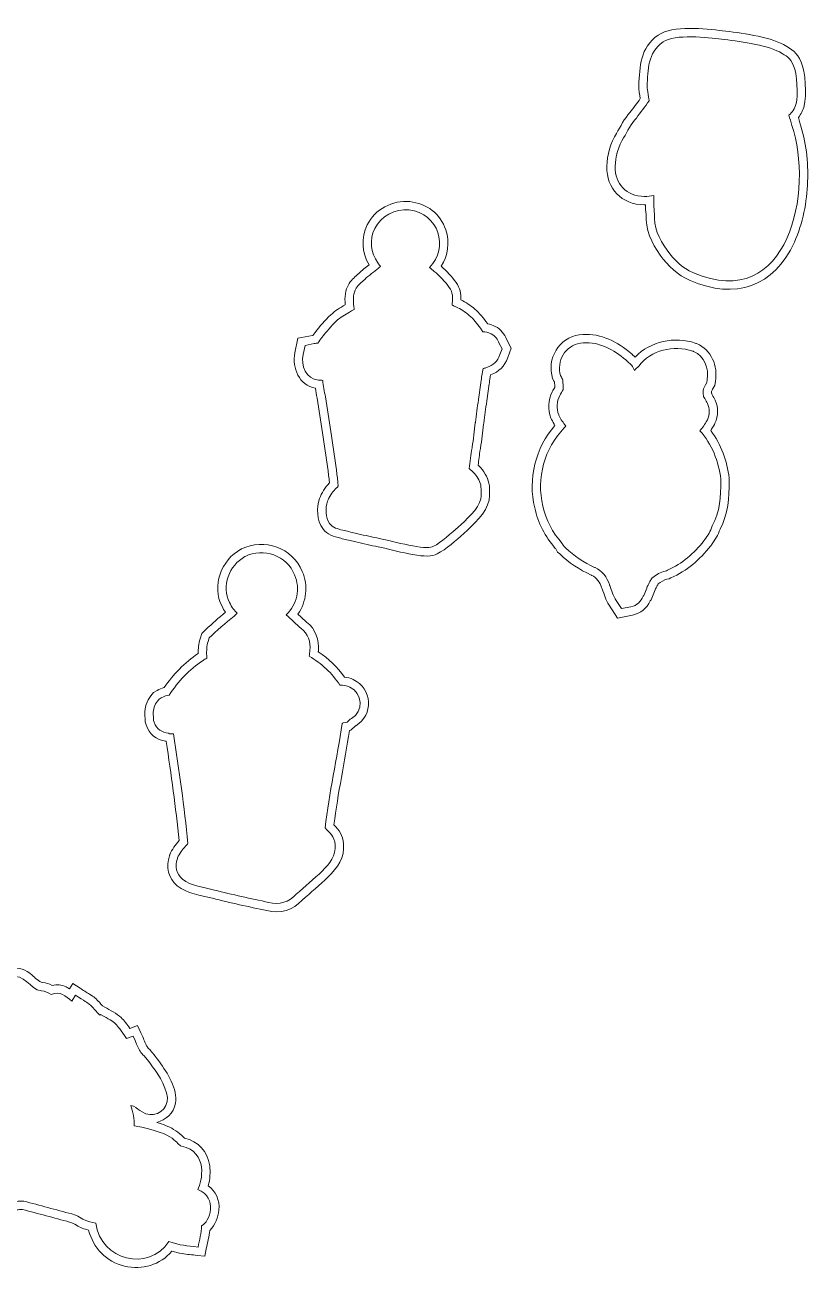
# Model space of a CAD drawing. Header units: millimetres. Extents: x -1956 to 3160, y -604 to 586.
# Drawn here: x 40.7 to 322.3, y -369.2 to 75.4 of the extents above; entities that cross this region are included whole.
import ezdxf

# ---------------------------------------------------------------- set-up
doc = ezdxf.new("R2010")
doc.units = ezdxf.units.MM
doc.header["$MEASUREMENT"] = 0
doc.layers.add('Katman 1', color=7, linetype='Continuous')

msp = doc.modelspace()

# ---------------------------------------------------------------- linework, layer by layer
at = {"layer": 'Katman 1', "color": 22, "lineweight": 20}
for points, knots in [([(262.3736, 7.9175), (262.2242, 9.0252), (262.1411, 10.1411), (262.1104, 11.2589), (261.9636, 11.2576), (261.8167, 11.2582), (261.6696, 11.2609), (253.6004, 11.4063), (248.1783, 16.9653), (248.3226, 25.0449), (248.391, 28.8767), (249.7881, 33.4693), (251.773, 36.7436), (253.2677, 39.2092), (254.5991, 42.0258), (256.5721, 44.1532), (257.811, 45.8093), (259.0974, 47.439), (260.2951, 49.1267), (260.0422, 50.6091), (259.6448, 52.322), (259.7239, 53.6245), (260.1597, 60.7975), (260.1192, 67.1194), (266.6747, 71.7726), (271.7921, 75.4049), (283.5404, 74.0317), (289.6207, 73.3308), (295.7254, 72.627), (306.0735, 71.2749), (311.366, 68.3986), (314.7378, 66.566), (315.97, 65.7787), (317.7024, 62.1555), (319.1937, 59.0366), (319.6664, 49.952), (318.7707, 46.5892), (318.3439, 44.9865), (317.6708, 43.5787), (316.6757, 42.3633), (316.8492, 41.7414), (317.0165, 41.1176), (317.1926, 40.4961), (319.4599, 33.9399), (320.2389, 26.4748), (319.9908, 19.5692), (319.7291, 12.285), (318.2933, 4.6523), (315.2659, -1.9983), (307.9826, -17.9983), (294.2031, -22.6719), (278.0212, -15.6905), (273.4291, -13.7093), (270.3025, -10.6375), (267.3964, -6.6533), (264.2367, -2.3216), (262.1067, 2.4955), (262.3736, 7.9175)], [0, 0, 0, 0, 0.05263158, 0.05263158, 0.05263158, 0.10526316, 0.10526316, 0.10526316, 0.15789474, 0.15789474, 0.15789474, 0.21052632, 0.21052632, 0.21052632, 0.26315789, 0.26315789, 0.26315789, 0.31578947, 0.31578947, 0.31578947, 0.36842105, 0.36842105, 0.36842105, 0.42105263, 0.42105263, 0.42105263, 0.47368421, 0.47368421, 0.47368421, 0.52631579, 0.52631579, 0.52631579, 0.57894737, 0.57894737, 0.57894737, 0.63157895, 0.63157895, 0.63157895, 0.68421053, 0.68421053, 0.68421053, 0.73684211, 0.73684211, 0.73684211, 0.78947368, 0.78947368, 0.78947368, 0.84210526, 0.84210526, 0.84210526, 0.89473684, 0.89473684, 0.89473684, 0.94736842, 0.94736842, 0.94736842, 1, 1, 1, 1]), ([(279.2096, -12.9359), (275.116, -11.1699), (272.3973, -8.4186), (269.8201, -4.8854), (266.7939, -0.7366), (265.0812, 3.4661), (265.3857, 8.0412), (265.0674, 10.2157), (265.0399, 12.4507), (265.1689, 14.6511), (264.0729, 14.3788), (262.9293, 14.2387), (261.7237, 14.2604), (255.251, 14.3771), (251.2084, 18.6254), (251.3221, 24.9913), (251.3808, 28.2801), (252.6248, 32.3898), (254.3384, 35.1884), (255.6355, 37.3562), (257.17, 40.4375), (258.8741, 42.222), (260.3775, 44.238), (262.02, 46.3027), (263.424, 48.3732), (263.4807, 48.4568), (262.67, 52.6466), (262.7184, 53.4426), (263.0867, 59.5058), (262.8263, 65.3619), (268.4112, 69.3262), (272.5938, 72.295), (284.3504, 70.9184), (289.2771, 70.3505), (294.7031, 69.7249), (305.2486, 68.3088), (309.9334, 65.7627), (312.6626, 64.2794), (313.5304, 63.9267), (314.9959, 60.8614), (316.1614, 58.4241), (316.576, 50.0047), (315.8718, 47.3613), (315.3676, 45.4675), (314.5066, 44.1984), (313.2951, 43.2137), (313.6739, 42.0392), (313.9908, 40.7865), (314.3301, 39.594), (322.2877, 16.7404), (313.2937, -27.6409), (279.2096, -12.9359)], [0, 0, 0, 0, 0.05882353, 0.05882353, 0.05882353, 0.11764706, 0.11764706, 0.11764706, 0.17647059, 0.17647059, 0.17647059, 0.23529412, 0.23529412, 0.23529412, 0.29411765, 0.29411765, 0.29411765, 0.35294118, 0.35294118, 0.35294118, 0.41176471, 0.41176471, 0.41176471, 0.47058824, 0.47058824, 0.47058824, 0.52941176, 0.52941176, 0.52941176, 0.58823529, 0.58823529, 0.58823529, 0.64705882, 0.64705882, 0.64705882, 0.70588235, 0.70588235, 0.70588235, 0.76470588, 0.76470588, 0.76470588, 0.82352941, 0.82352941, 0.82352941, 0.88235294, 0.88235294, 0.88235294, 0.94117647, 0.94117647, 0.94117647, 1, 1, 1, 1]), ([(205.7783, -31.1008), (206.7133, -31.2681), (207.5902, -31.5837), (208.5141, -32.068), (210.6911, -33.2093), (211.6826, -34.7224), (212.6718, -36.8532), (212.6718, -36.8532), (214.2265, -39.8735), (214.2265, -39.8735), (214.2265, -39.8735), (213.0092, -43.1745), (213.0092, -43.1745), (211.8208, -46.3972), (209.9561, -48.1693), (206.8809, -49.3833), (206.6907, -50.346), (206.5086, -51.3143), (206.4316, -52.273), (206.4316, -52.273), (206.4134, -52.4987), (206.4134, -52.4987), (206.4134, -52.4987), (205.5681, -58.6276), (205.5681, -58.6276), (205.5681, -58.6276), (205.5452, -58.7607), (205.5452, -58.7607), (205.102, -61.3334), (204.6794, -63.9344), (204.439, -66.5345), (204.439, -66.5345), (204.4202, -66.7367), (204.4202, -66.7367), (204.4202, -66.7367), (204.3913, -66.9377), (204.3913, -66.9377), (203.9832, -69.7743), (203.6708, -72.6237), (203.3023, -75.4655), (203.3023, -75.4655), (203.2661, -75.7442), (203.2661, -75.7442), (203.2661, -75.7442), (203.2104, -76.0196), (203.2104, -76.0196), (202.8392, -77.8544), (202.6431, -79.7297), (202.4324, -81.5952), (202.746, -81.9022), (203.0528, -82.2164), (203.3509, -82.5435), (204.9626, -84.3126), (206.156, -86.507), (206.4219, -88.9108), (206.5863, -90.3966), (206.5771, -92.6193), (206.31, -94.0815), (205.4956, -98.5389), (200.5589, -102.9565), (197.2838, -105.8901), (194.6749, -108.2268), (190.951, -111.6355), (187.8641, -113.1608), (187.8641, -113.1608), (187.0905, -113.5431), (187.0905, -113.5431), (187.0905, -113.5431), (186.2531, -113.7516), (186.2531, -113.7516), (181.8859, -114.8395), (170.688, -111.3628), (165.7902, -110.4557), (163.1222, -109.9616), (160.4873, -109.3066), (157.8458, -108.6906), (156.3593, -108.344), (154.8738, -107.9936), (153.393, -107.6233), (150.7787, -106.9695), (148.7137, -106.4277), (146.9775, -104.1335), (144.8616, -101.3376), (144.6951, -96.6554), (145.8478, -93.4309), (146.5147, -91.565), (147.8825, -89.4007), (149.2832, -87.9992), (149.3123, -87.9702), (149.3415, -87.9415), (149.3709, -87.913), (149.3602, -87.8077), (149.3497, -87.7025), (149.3397, -87.5974), (149.189, -86.0124), (148.992, -84.432), (148.7862, -82.8534), (148.2251, -78.5508), (147.5777, -74.26), (146.9144, -69.9722), (146.2779, -65.8582), (145.6179, -61.7479), (144.9509, -57.6388), (144.758, -56.4509), (144.5379, -55.2679), (144.3398, -54.0813), (138.5916, -53.1509), (135.9507, -46.8962), (137.0606, -41.5114), (137.0606, -41.5114), (138.1316, -36.3148), (138.1316, -36.3148), (138.1316, -36.3148), (143.3356, -35.2799), (143.3356, -35.2799), (143.3965, -35.2678), (143.4575, -35.256), (143.5185, -35.2446), (143.7623, -34.9085), (144.0088, -34.5744), (144.2621, -34.2451), (145.9667, -32.0288), (147.801, -29.9018), (149.8288, -27.9739), (151.3934, -26.4865), (153.1281, -25.431), (155.0002, -24.3934), (154.7931, -21.6208), (154.8623, -19.2897), (156.4059, -16.8179), (157.4275, -15.1821), (158.5503, -14.4434), (159.8639, -13.1735), (160.9986, -12.0765), (162.2556, -11.1095), (163.5092, -10.1443), (160.9259, -5.7599), (160.5722, -0.5718), (162.8294, 4.1068), (165.5036, 9.6496), (171.9674, 13.0456), (178.0441, 12.4111), (184.0299, 11.786), (188.9717, 8.0935), (190.8709, 2.3293), (192.3245, -2.0826), (191.6736, -6.8206), (189.2417, -10.6366), (191.1797, -12.2336), (193.1897, -14.4951), (194.5725, -16.4187), (195.9905, -18.3912), (196.3826, -20.4173), (196.2955, -22.6457), (198.0875, -23.5203), (199.7469, -24.5515), (201.2574, -25.8791), (202.9677, -27.3822), (204.4079, -29.1448), (205.7114, -31.0047), (205.7338, -31.0367), (205.7561, -31.0687), (205.7783, -31.1008)], [0, 0, 0, 0, 0.01851852, 0.01851852, 0.01851852, 0.03703704, 0.03703704, 0.03703704, 0.05555556, 0.05555556, 0.05555556, 0.07407407, 0.07407407, 0.07407407, 0.09259259, 0.09259259, 0.09259259, 0.11111111, 0.11111111, 0.11111111, 0.12962963, 0.12962963, 0.12962963, 0.14814815, 0.14814815, 0.14814815, 0.16666667, 0.16666667, 0.16666667, 0.18518519, 0.18518519, 0.18518519, 0.2037037, 0.2037037, 0.2037037, 0.22222222, 0.22222222, 0.22222222, 0.24074074, 0.24074074, 0.24074074, 0.25925926, 0.25925926, 0.25925926, 0.27777778, 0.27777778, 0.27777778, 0.2962963, 0.2962963, 0.2962963, 0.31481481, 0.31481481, 0.31481481, 0.33333333, 0.33333333, 0.33333333, 0.35185185, 0.35185185, 0.35185185, 0.37037037, 0.37037037, 0.37037037, 0.38888889, 0.38888889, 0.38888889, 0.40740741, 0.40740741, 0.40740741, 0.42592593, 0.42592593, 0.42592593, 0.44444444, 0.44444444, 0.44444444, 0.46296296, 0.46296296, 0.46296296, 0.48148148, 0.48148148, 0.48148148, 0.5, 0.5, 0.5, 0.51851852, 0.51851852, 0.51851852, 0.53703704, 0.53703704, 0.53703704, 0.55555556, 0.55555556, 0.55555556, 0.57407407, 0.57407407, 0.57407407, 0.59259259, 0.59259259, 0.59259259, 0.61111111, 0.61111111, 0.61111111, 0.62962963, 0.62962963, 0.62962963, 0.64814815, 0.64814815, 0.64814815, 0.66666667, 0.66666667, 0.66666667, 0.68518519, 0.68518519, 0.68518519, 0.7037037, 0.7037037, 0.7037037, 0.72222222, 0.72222222, 0.72222222, 0.74074074, 0.74074074, 0.74074074, 0.75925926, 0.75925926, 0.75925926, 0.77777778, 0.77777778, 0.77777778, 0.7962963, 0.7962963, 0.7962963, 0.81481481, 0.81481481, 0.81481481, 0.83333333, 0.83333333, 0.83333333, 0.85185185, 0.85185185, 0.85185185, 0.87037037, 0.87037037, 0.87037037, 0.88888889, 0.88888889, 0.88888889, 0.90740741, 0.90740741, 0.90740741, 0.92592593, 0.92592593, 0.92592593, 0.94444444, 0.94444444, 0.94444444, 0.96296296, 0.96296296, 0.96296296, 0.98148148, 0.98148148, 0.98148148, 1, 1, 1, 1]), ([(145.2194, -38.0201), (145.6864, -37.3679), (146.151, -36.71), (146.6401, -36.0741), (148.2471, -33.9847), (149.9845, -31.9653), (151.8959, -30.1481), (153.2903, -28.8224), (154.8512, -27.9041), (156.5187, -26.9818), (156.8882, -26.7774), (157.6792, -26.3687), (158.2002, -26.0158), (158.1647, -25.4631), (158.0389, -24.7742), (158.0052, -24.3441), (157.8376, -22.2051), (157.7546, -20.3221), (158.9505, -18.407), (159.7615, -17.1084), (160.8823, -16.3617), (161.9491, -15.3303), (163.3687, -13.9579), (165.3709, -12.5298), (166.9347, -11.2759), (167.1549, -11.0992), (167.3945, -10.9107), (167.6463, -10.7134), (167.2617, -10.3008), (166.9111, -9.8708), (166.6057, -9.4253), (164.0709, -5.7275), (163.574, -1.254), (165.5314, 2.8032), (167.656, 7.2068), (172.9161, 9.9302), (177.7325, 9.4273), (188.5018, 8.3027), (191.9419, -4.056), (185.1087, -11.043), (185.6712, -11.5371), (186.217, -12.0127), (186.696, -12.4534), (188.5747, -13.8354), (190.8465, -16.3751), (192.1366, -18.1698), (193.4211, -19.9566), (193.4334, -21.8076), (193.1865, -23.8668), (193.1694, -24.0093), (193.1348, -24.2573), (193.1078, -24.5145), (193.5918, -24.7283), (194.1122, -24.9333), (194.4844, -25.1061), (196.2306, -25.9167), (197.8243, -26.8558), (199.277, -28.1325), (200.8044, -29.4749), (202.0908, -31.0657), (203.2547, -32.7265), (203.5196, -33.1044), (203.7901, -33.5307), (204.0646, -33.9556), (205.0071, -33.9571), (205.8898, -34.0796), (207.1212, -34.7251), (208.707, -35.5564), (209.2964, -36.6992), (209.9758, -38.1705), (209.9758, -38.1705), (210.9553, -40.0734), (210.9553, -40.0734), (210.9553, -40.0734), (210.1945, -42.1365), (210.1945, -42.1365), (209.2489, -44.701), (207.8926, -45.824), (205.43, -46.7256), (205.0964, -46.8477), (204.6784, -46.9703), (204.2631, -47.1013), (203.9842, -48.7244), (203.5733, -50.3995), (203.4412, -52.0327), (203.4412, -52.0327), (203.4299, -52.1733), (203.4299, -52.1733), (203.4299, -52.1733), (202.6031, -58.1679), (202.6031, -58.1679), (202.6031, -58.1679), (202.5887, -58.2515), (202.5887, -58.2515), (202.1428, -60.8342), (201.6922, -63.6554), (201.4517, -66.2582), (201.4517, -66.2582), (201.44, -66.3847), (201.44, -66.3847), (201.44, -66.3847), (201.4219, -66.5105), (201.4219, -66.5105), (201.0116, -69.3607), (200.6987, -72.2243), (200.3272, -75.0797), (200.3272, -75.0797), (200.3047, -75.2532), (200.3047, -75.2532), (200.3047, -75.2532), (200.27, -75.4247), (200.27, -75.4247), (199.7831, -77.8354), (199.5822, -80.3048), (199.2761, -82.746), (199.8989, -83.314), (200.5066, -83.876), (201.1332, -84.5639), (202.3108, -85.8564), (203.2453, -87.4797), (203.4401, -89.2406), (203.5629, -90.3511), (203.5559, -92.4635), (203.3588, -93.5423), (202.7179, -97.0504), (197.8763, -101.3319), (195.2822, -103.6554), (193.1333, -105.5802), (189.075, -109.2157), (186.5352, -110.4712), (186.5352, -110.4712), (186.0515, -110.7102), (186.0515, -110.7102), (186.0515, -110.7102), (185.528, -110.8406), (185.528, -110.8406), (182.233, -111.6614), (170.4084, -108.26), (166.3365, -107.5059), (163.7501, -107.0269), (161.0921, -106.3671), (158.527, -105.769), (157.0565, -105.4261), (155.5856, -105.0792), (154.1208, -104.7129), (152.3288, -104.2648), (150.6044, -103.9547), (149.3697, -102.3232), (147.9007, -100.382), (147.856, -96.7252), (148.6727, -94.4407), (149.1834, -93.0119), (150.3327, -91.193), (151.4051, -90.12), (151.6949, -89.8301), (152.0729, -89.5314), (152.4061, -89.2358), (152.4061, -89.2358), (152.4122, -89.0515), (152.4122, -89.0515), (152.4122, -89.0515), (152.4678, -88.9544), (152.4678, -88.9544), (152.4413, -88.3985), (152.3721, -87.7961), (152.3262, -87.3135), (152.1724, -85.6954), (151.9712, -84.0772), (151.761, -82.4655), (151.1972, -78.1414), (150.5458, -73.8228), (149.8791, -69.5135), (149.2415, -65.3921), (148.5803, -61.2745), (147.9121, -57.1581), (147.6075, -55.282), (147.2007, -53.2483), (146.966, -51.3432), (146.5173, -51.2844), (146.0659, -51.2314), (145.6327, -51.198), (145.6327, -51.198), (145.6169, -51.1982), (145.6169, -51.1982), (145.6169, -51.1982), (145.4373, -51.1875), (145.4373, -51.1875), (140.8958, -50.9183), (139.2092, -45.9483), (139.9988, -42.117), (139.9988, -42.117), (140.6682, -38.8691), (140.6682, -38.8691), (140.6682, -38.8691), (143.9207, -38.2223), (143.9207, -38.2223), (144.3697, -38.133), (144.7968, -38.0721), (145.2194, -38.0201)], [0, 0, 0, 0, 0.01515152, 0.01515152, 0.01515152, 0.03030303, 0.03030303, 0.03030303, 0.04545455, 0.04545455, 0.04545455, 0.06060606, 0.06060606, 0.06060606, 0.07575758, 0.07575758, 0.07575758, 0.09090909, 0.09090909, 0.09090909, 0.10606061, 0.10606061, 0.10606061, 0.12121212, 0.12121212, 0.12121212, 0.13636364, 0.13636364, 0.13636364, 0.15151515, 0.15151515, 0.15151515, 0.16666667, 0.16666667, 0.16666667, 0.18181818, 0.18181818, 0.18181818, 0.1969697, 0.1969697, 0.1969697, 0.21212121, 0.21212121, 0.21212121, 0.22727273, 0.22727273, 0.22727273, 0.24242424, 0.24242424, 0.24242424, 0.25757576, 0.25757576, 0.25757576, 0.27272727, 0.27272727, 0.27272727, 0.28787879, 0.28787879, 0.28787879, 0.3030303, 0.3030303, 0.3030303, 0.31818182, 0.31818182, 0.31818182, 0.33333333, 0.33333333, 0.33333333, 0.34848485, 0.34848485, 0.34848485, 0.36363636, 0.36363636, 0.36363636, 0.37878788, 0.37878788, 0.37878788, 0.39393939, 0.39393939, 0.39393939, 0.40909091, 0.40909091, 0.40909091, 0.42424242, 0.42424242, 0.42424242, 0.43939394, 0.43939394, 0.43939394, 0.45454545, 0.45454545, 0.45454545, 0.46969697, 0.46969697, 0.46969697, 0.48484848, 0.48484848, 0.48484848, 0.5, 0.5, 0.5, 0.51515152, 0.51515152, 0.51515152, 0.53030303, 0.53030303, 0.53030303, 0.54545455, 0.54545455, 0.54545455, 0.56060606, 0.56060606, 0.56060606, 0.57575758, 0.57575758, 0.57575758, 0.59090909, 0.59090909, 0.59090909, 0.60606061, 0.60606061, 0.60606061, 0.62121212, 0.62121212, 0.62121212, 0.63636364, 0.63636364, 0.63636364, 0.65151515, 0.65151515, 0.65151515, 0.66666667, 0.66666667, 0.66666667, 0.68181818, 0.68181818, 0.68181818, 0.6969697, 0.6969697, 0.6969697, 0.71212121, 0.71212121, 0.71212121, 0.72727273, 0.72727273, 0.72727273, 0.74242424, 0.74242424, 0.74242424, 0.75757576, 0.75757576, 0.75757576, 0.77272727, 0.77272727, 0.77272727, 0.78787879, 0.78787879, 0.78787879, 0.8030303, 0.8030303, 0.8030303, 0.81818182, 0.81818182, 0.81818182, 0.83333333, 0.83333333, 0.83333333, 0.84848485, 0.84848485, 0.84848485, 0.86363636, 0.86363636, 0.86363636, 0.87878788, 0.87878788, 0.87878788, 0.89393939, 0.89393939, 0.89393939, 0.90909091, 0.90909091, 0.90909091, 0.92424242, 0.92424242, 0.92424242, 0.93939394, 0.93939394, 0.93939394, 0.95454545, 0.95454545, 0.95454545, 0.96969697, 0.96969697, 0.96969697, 0.98484848, 0.98484848, 0.98484848, 1, 1, 1, 1]), ([(288.7377, -104.3592), (288.0669, -106.5051), (286.9465, -108.056), (285.6788, -109.9173), (285.6788, -109.9173), (285.5149, -110.1579), (285.5149, -110.1579), (285.5149, -110.1579), (285.3341, -110.3859), (285.3341, -110.3859), (281.5489, -115.1584), (276.8665, -119.2975), (271.2358, -121.7437), (271.2358, -121.7437), (270.5386, -122.0465), (270.5386, -122.0465), (270.5386, -122.0465), (269.7969, -122.2126), (269.7969, -122.2126), (268.7501, -122.4469), (267.5952, -123.2276), (266.7111, -123.8842), (266.5771, -124.071), (266.4474, -124.2615), (266.3156, -124.4501), (266.0862, -124.988), (265.8326, -125.5102), (265.5374, -126.0146), (265.2741, -126.795), (264.9631, -127.5535), (264.6652, -128.3226), (264.6652, -128.3226), (264.1781, -129.5802), (264.1781, -129.5802), (264.1781, -129.5802), (263.8625, -129.9523), (263.8625, -129.9523), (262.4966, -132.6143), (260.5369, -134.367), (257.4743, -134.9832), (257.4743, -134.9832), (252.1432, -136.0557), (252.1432, -136.0557), (252.1432, -136.0557), (249.1844, -131.4931), (249.1844, -131.4931), (247.858, -129.4479), (247.5561, -127.7347), (246.6569, -125.619), (246.6569, -125.619), (246.5514, -125.3707), (246.5514, -125.3707), (246.5514, -125.3707), (246.4628, -125.1158), (246.4628, -125.1158), (245.8873, -123.4601), (244.6807, -121.5417), (242.996, -120.8447), (242.996, -120.8447), (242.8452, -120.7822), (242.8452, -120.7822), (242.8452, -120.7822), (242.6969, -120.7138), (242.6969, -120.7138), (238.6024, -118.8254), (234.8066, -116.3153), (231.524, -113.2197), (231.524, -113.2197), (230.7711, -112.5097), (230.7711, -112.5097), (230.7711, -112.5097), (230.2237, -111.6316), (230.2237, -111.6316), (230.1369, -111.4923), (230.0505, -111.3527), (229.9645, -111.2128), (226.3802, -107.1167), (223.685, -102.1303), (222.6365, -96.7662), (220.0679, -86.5612), (222.9121, -75.2766), (229.8493, -67.404), (229.3961, -66.706), (228.987, -65.9791), (228.6223, -65.2297), (228.6223, -65.2297), (228.5149, -65.0089), (228.5149, -65.0089), (228.5149, -65.0089), (228.4212, -64.7821), (228.4212, -64.7821), (227.1257, -61.645), (227.3835, -58.3777), (228.88, -55.3658), (229.1334, -54.8558), (229.4803, -54.3627), (229.764, -53.8708), (229.7794, -53.2425), (229.739, -52.595), (229.6937, -51.9647), (229.6728, -51.9181), (229.6521, -51.8713), (229.6317, -51.8245), (229.6095, -51.7853), (229.5873, -51.7461), (229.5652, -51.7069), (229.5652, -51.7069), (228.94, -50.6003), (228.94, -50.6003), (228.94, -50.6003), (228.6886, -49.3543), (228.6886, -49.3543), (227.2442, -42.1946), (232.3886, -35.1955), (239.7841, -34.9493), (246.298, -34.5378), (252.2784, -37.625), (257.0852, -41.786), (257.0852, -41.786), (257.4749, -42.1234), (257.4749, -42.1234), (257.4749, -42.1234), (257.5375, -42.1935), (257.5375, -42.1935), (257.8836, -42.4782), (258.2026, -42.7487), (258.4988, -43.0207), (263.8243, -37.3685), (272.5963, -35.541), (279.9038, -38.0289), (279.9038, -38.0289), (280.1514, -38.1132), (280.1514, -38.1132), (280.1514, -38.1132), (280.3929, -38.2135), (280.3929, -38.2135), (285.7314, -40.4311), (287.9954, -46.1844), (287.1025, -51.6585), (287.1025, -51.6585), (286.8604, -53.1427), (286.8604, -53.1427), (286.8604, -53.1427), (286.0959, -54.4377), (286.0959, -54.4377), (285.9373, -54.7062), (285.8098, -54.9952), (285.7081, -55.2918), (285.7159, -55.5353), (285.7261, -55.7887), (285.7467, -56.0255), (285.7467, -56.0255), (285.762, -56.0485), (285.762, -56.0485), (285.762, -56.0485), (285.9596, -56.512), (285.9596, -56.512), (286.3057, -57.128), (286.6758, -57.6696), (286.9751, -58.3376), (288.1747, -61.0146), (288.1966, -63.9733), (286.9298, -66.6319), (286.9298, -66.6319), (286.8357, -66.8293), (286.8357, -66.8293), (286.8357, -66.8293), (286.731, -67.0213), (286.731, -67.0213), (286.3141, -67.7856), (285.8768, -68.5321), (285.3946, -69.2467), (289.1136, -74.097), (291.2579, -80.1039), (291.9857, -86.1433), (291.9857, -86.1433), (292.0452, -86.637), (292.0452, -86.637), (292.0452, -86.637), (292.0431, -87.1344), (292.0431, -87.1344), (292.0179, -93.1456), (291.6588, -98.9838), (288.7377, -104.3592)], [0, 0, 0, 0, 0.01639344, 0.01639344, 0.01639344, 0.03278689, 0.03278689, 0.03278689, 0.04918033, 0.04918033, 0.04918033, 0.06557377, 0.06557377, 0.06557377, 0.08196721, 0.08196721, 0.08196721, 0.09836066, 0.09836066, 0.09836066, 0.1147541, 0.1147541, 0.1147541, 0.13114754, 0.13114754, 0.13114754, 0.14754098, 0.14754098, 0.14754098, 0.16393443, 0.16393443, 0.16393443, 0.18032787, 0.18032787, 0.18032787, 0.19672131, 0.19672131, 0.19672131, 0.21311475, 0.21311475, 0.21311475, 0.2295082, 0.2295082, 0.2295082, 0.24590164, 0.24590164, 0.24590164, 0.26229508, 0.26229508, 0.26229508, 0.27868852, 0.27868852, 0.27868852, 0.29508197, 0.29508197, 0.29508197, 0.31147541, 0.31147541, 0.31147541, 0.32786885, 0.32786885, 0.32786885, 0.3442623, 0.3442623, 0.3442623, 0.36065574, 0.36065574, 0.36065574, 0.37704918, 0.37704918, 0.37704918, 0.39344262, 0.39344262, 0.39344262, 0.40983607, 0.40983607, 0.40983607, 0.42622951, 0.42622951, 0.42622951, 0.44262295, 0.44262295, 0.44262295, 0.45901639, 0.45901639, 0.45901639, 0.47540984, 0.47540984, 0.47540984, 0.49180328, 0.49180328, 0.49180328, 0.50819672, 0.50819672, 0.50819672, 0.52459016, 0.52459016, 0.52459016, 0.54098361, 0.54098361, 0.54098361, 0.55737705, 0.55737705, 0.55737705, 0.57377049, 0.57377049, 0.57377049, 0.59016393, 0.59016393, 0.59016393, 0.60655738, 0.60655738, 0.60655738, 0.62295082, 0.62295082, 0.62295082, 0.63934426, 0.63934426, 0.63934426, 0.6557377, 0.6557377, 0.6557377, 0.67213115, 0.67213115, 0.67213115, 0.68852459, 0.68852459, 0.68852459, 0.70491803, 0.70491803, 0.70491803, 0.72131148, 0.72131148, 0.72131148, 0.73770492, 0.73770492, 0.73770492, 0.75409836, 0.75409836, 0.75409836, 0.7704918, 0.7704918, 0.7704918, 0.78688525, 0.78688525, 0.78688525, 0.80327869, 0.80327869, 0.80327869, 0.81967213, 0.81967213, 0.81967213, 0.83606557, 0.83606557, 0.83606557, 0.85245902, 0.85245902, 0.85245902, 0.86885246, 0.86885246, 0.86885246, 0.8852459, 0.8852459, 0.8852459, 0.90163934, 0.90163934, 0.90163934, 0.91803279, 0.91803279, 0.91803279, 0.93442623, 0.93442623, 0.93442623, 0.95081967, 0.95081967, 0.95081967, 0.96721311, 0.96721311, 0.96721311, 0.98360656, 0.98360656, 0.98360656, 1, 1, 1, 1]), ([(232.3873, -109.4244), (229.0527, -105.6723), (226.5157, -101.0625), (225.5656, -96.1121), (223.0722, -86.3291), (226.082, -75.4292), (233.1599, -68.2503), (233.3454, -68.004), (233.5305, -67.777), (233.7157, -67.5656), (232.7594, -66.4655), (231.9619, -65.236), (231.3199, -63.917), (231.3199, -63.917), (231.2527, -63.7789), (231.2527, -63.7789), (231.2527, -63.7789), (231.1941, -63.637), (231.1941, -63.637), (230.2252, -61.2902), (230.4599, -58.928), (231.5666, -56.7007), (231.8713, -56.0874), (232.4384, -55.2937), (232.7238, -54.6814), (232.7238, -54.6814), (232.7324, -54.568), (232.7324, -54.568), (232.8146, -53.4845), (232.7251, -52.3203), (232.645, -51.1825), (232.5312, -50.9611), (232.4248, -50.7306), (232.3244, -50.4915), (232.2752, -50.4048), (232.2262, -50.3181), (232.1772, -50.2313), (232.1772, -50.2313), (231.7865, -49.5397), (231.7865, -49.5397), (231.7865, -49.5397), (231.6294, -48.761), (231.6294, -48.761), (230.5457, -43.3901), (234.3726, -38.1045), (239.9274, -37.9463), (245.6697, -37.5664), (250.8936, -40.3949), (255.1217, -44.0542), (255.1217, -44.0542), (255.3651, -44.2649), (255.3651, -44.2649), (255.3651, -44.2649), (255.4552, -44.3659), (255.4552, -44.3659), (256.5993, -45.2989), (257.3653, -45.906), (257.9985, -47.3167), (258.0744, -47.4673), (258.1572, -47.618), (258.2455, -47.7688), (258.727, -47.2482), (259.2235, -46.7409), (259.7213, -46.2085), (264.0746, -40.5171), (272.2735, -38.6001), (278.9369, -40.8688), (278.9369, -40.8688), (279.0914, -40.9214), (279.0914, -40.9214), (279.0914, -40.9214), (279.2421, -40.984), (279.2421, -40.984), (283.3095, -42.6721), (284.8105, -47.075), (284.1416, -51.1756), (284.1416, -51.1756), (283.9903, -52.1032), (283.9903, -52.1032), (283.9903, -52.1032), (283.5125, -52.9125), (283.5125, -52.9125), (283.1482, -53.5296), (282.8799, -54.2042), (282.694, -54.8974), (282.7267, -55.7232), (282.7743, -56.8033), (282.8886, -57.1437), (282.8886, -57.1437), (283.11, -57.4776), (283.11, -57.4776), (283.11, -57.4776), (283.2606, -57.8308), (283.2606, -57.8308), (283.5869, -58.4275), (283.9425, -58.9062), (284.2374, -59.5644), (285.0745, -61.4324), (285.112, -63.4719), (284.2215, -65.3414), (284.2215, -65.3414), (284.1627, -65.4648), (284.1627, -65.4648), (284.1627, -65.4648), (284.0972, -65.5849), (284.0972, -65.5849), (283.3465, -66.9616), (282.5573, -68.2274), (281.527, -69.3067), (285.8354, -73.963), (288.2519, -80.2285), (289.0072, -86.5022), (289.0072, -86.5022), (289.0444, -86.8109), (289.0444, -86.8109), (289.0444, -86.8109), (289.0431, -87.1219), (289.0431, -87.1219), (289.0186, -92.6893), (288.7407, -98.2485), (285.955, -103.192), (285.4122, -105.1276), (284.3723, -106.5068), (283.1992, -108.2286), (283.1992, -108.2286), (283.0967, -108.3791), (283.0967, -108.3791), (283.0967, -108.3791), (282.9836, -108.5217), (282.9836, -108.5217), (279.5083, -112.9005), (275.21, -116.7472), (270.0404, -118.9921), (270.0404, -118.9921), (269.6049, -119.1813), (269.6049, -119.1813), (269.6049, -119.1813), (269.1416, -119.285), (269.1416, -119.285), (267.5325, -119.6454), (266.0198, -120.6481), (264.7237, -121.6245), (264.7237, -121.6245), (264.5652, -121.7439), (264.5652, -121.7439), (264.2226, -122.1847), (263.9713, -122.5841), (263.6759, -122.9846), (263.421, -123.6151), (263.1476, -124.1962), (262.7933, -124.7532), (262.5296, -125.5944), (262.1985, -126.3849), (261.8677, -127.2391), (261.8677, -127.2391), (261.5632, -128.0253), (261.5632, -128.0253), (261.5632, -128.0253), (261.3381, -128.2907), (261.3381, -128.2907), (260.4236, -130.2012), (259.2241, -131.5711), (256.8826, -132.0421), (256.8826, -132.0421), (253.5507, -132.7124), (253.5507, -132.7124), (253.5507, -132.7124), (251.7014, -129.8608), (251.7014, -129.8608), (250.492, -127.9959), (250.2347, -126.3681), (249.4179, -124.4456), (249.4179, -124.4456), (249.3519, -124.2903), (249.3519, -124.2903), (249.3519, -124.2903), (249.2965, -124.1309), (249.2965, -124.1309), (248.4277, -121.6296), (246.6598, -119.112), (244.1431, -118.0726), (244.1431, -118.0726), (244.0474, -118.033), (244.0474, -118.033), (244.0474, -118.033), (243.9533, -117.9896), (243.9533, -117.9896), (240.1544, -116.2331), (236.6298, -113.9111), (233.5822, -111.0371), (233.5822, -111.0371), (233.1117, -110.5934), (233.1117, -110.5934), (233.1117, -110.5934), (232.7696, -110.0446), (232.7696, -110.0446), (232.6411, -109.8385), (232.5137, -109.6318), (232.3873, -109.4244)], [0, 0, 0, 0, 0.01515152, 0.01515152, 0.01515152, 0.03030303, 0.03030303, 0.03030303, 0.04545455, 0.04545455, 0.04545455, 0.06060606, 0.06060606, 0.06060606, 0.07575758, 0.07575758, 0.07575758, 0.09090909, 0.09090909, 0.09090909, 0.10606061, 0.10606061, 0.10606061, 0.12121212, 0.12121212, 0.12121212, 0.13636364, 0.13636364, 0.13636364, 0.15151515, 0.15151515, 0.15151515, 0.16666667, 0.16666667, 0.16666667, 0.18181818, 0.18181818, 0.18181818, 0.1969697, 0.1969697, 0.1969697, 0.21212121, 0.21212121, 0.21212121, 0.22727273, 0.22727273, 0.22727273, 0.24242424, 0.24242424, 0.24242424, 0.25757576, 0.25757576, 0.25757576, 0.27272727, 0.27272727, 0.27272727, 0.28787879, 0.28787879, 0.28787879, 0.3030303, 0.3030303, 0.3030303, 0.31818182, 0.31818182, 0.31818182, 0.33333333, 0.33333333, 0.33333333, 0.34848485, 0.34848485, 0.34848485, 0.36363636, 0.36363636, 0.36363636, 0.37878788, 0.37878788, 0.37878788, 0.39393939, 0.39393939, 0.39393939, 0.40909091, 0.40909091, 0.40909091, 0.42424242, 0.42424242, 0.42424242, 0.43939394, 0.43939394, 0.43939394, 0.45454545, 0.45454545, 0.45454545, 0.46969697, 0.46969697, 0.46969697, 0.48484848, 0.48484848, 0.48484848, 0.5, 0.5, 0.5, 0.51515152, 0.51515152, 0.51515152, 0.53030303, 0.53030303, 0.53030303, 0.54545455, 0.54545455, 0.54545455, 0.56060606, 0.56060606, 0.56060606, 0.57575758, 0.57575758, 0.57575758, 0.59090909, 0.59090909, 0.59090909, 0.60606061, 0.60606061, 0.60606061, 0.62121212, 0.62121212, 0.62121212, 0.63636364, 0.63636364, 0.63636364, 0.65151515, 0.65151515, 0.65151515, 0.66666667, 0.66666667, 0.66666667, 0.68181818, 0.68181818, 0.68181818, 0.6969697, 0.6969697, 0.6969697, 0.71212121, 0.71212121, 0.71212121, 0.72727273, 0.72727273, 0.72727273, 0.74242424, 0.74242424, 0.74242424, 0.75757576, 0.75757576, 0.75757576, 0.77272727, 0.77272727, 0.77272727, 0.78787879, 0.78787879, 0.78787879, 0.8030303, 0.8030303, 0.8030303, 0.81818182, 0.81818182, 0.81818182, 0.83333333, 0.83333333, 0.83333333, 0.84848485, 0.84848485, 0.84848485, 0.86363636, 0.86363636, 0.86363636, 0.87878788, 0.87878788, 0.87878788, 0.89393939, 0.89393939, 0.89393939, 0.90909091, 0.90909091, 0.90909091, 0.92424242, 0.92424242, 0.92424242, 0.93939394, 0.93939394, 0.93939394, 0.95454545, 0.95454545, 0.95454545, 0.96969697, 0.96969697, 0.96969697, 0.98484848, 0.98484848, 0.98484848, 1, 1, 1, 1]), ([(150.9843, -209.821), (152.8361, -211.7333), (154.0693, -213.435), (154.3993, -216.5425), (154.9152, -221.4004), (152.1485, -225.1951), (148.8571, -228.404), (145.904, -231.2831), (142.7114, -233.8929), (139.6609, -236.6641), (136.4517, -240.1675), (131.6504, -241.608), (127.0539, -240.3503), (120.536, -239.0439), (114.0502, -237.5605), (107.6015, -235.9482), (103.4598, -234.9127), (98.4894, -234.3097), (95.0971, -231.5169), (91.8556, -228.8482), (90.9418, -224.7028), (92.2947, -220.8008), (92.2947, -220.8008), (92.3472, -220.6494), (92.3472, -220.6494), (92.3472, -220.6494), (92.4058, -220.5001), (92.4058, -220.5001), (93.1596, -218.5786), (94.4185, -216.9339), (95.7675, -215.3954), (94.5244, -203.5794), (92.9235, -191.8034), (91.1207, -180.0604), (91.1207, -180.0604), (91.0066, -179.9977), (91.0066, -179.9977), (87.6441, -179.3849), (85.0843, -177.5821), (83.9986, -174.1364), (83.9986, -174.1364), (83.6557, -173.0478), (83.6557, -173.0478), (83.6557, -173.0478), (83.6332, -172.0115), (83.6332, -172.0115), (83.5883, -171.4358), (83.4957, -170.8877), (83.4828, -170.2985), (83.4305, -167.9064), (84.1463, -165.6183), (85.6672, -163.7562), (85.6672, -163.7562), (86.5981, -162.6165), (86.5981, -162.6165), (86.5981, -162.6165), (87.8735, -161.8828), (87.8735, -161.8828), (88.7594, -161.3731), (89.5052, -161.0938), (90.348, -160.8761), (93.6639, -156.144), (97.6822, -151.9181), (102.5375, -148.742), (102.5462, -148.7356), (102.5549, -148.7291), (102.5635, -148.7227), (102.5483, -146.9414), (102.688, -145.2543), (103.2305, -143.5029), (103.2305, -143.5029), (103.8374, -141.5436), (103.8374, -141.5436), (103.8374, -141.5436), (105.3121, -140.118), (105.3121, -140.118), (107.5282, -137.9757), (109.8762, -135.9879), (112.2359, -134.0113), (111.7871, -133.3433), (111.3946, -132.6282), (111.0426, -131.8432), (107.2469, -124.7127), (110.809, -115.2166), (117.7753, -111.5183), (117.7753, -111.5183), (117.8684, -111.4688), (117.8684, -111.4688), (117.8684, -111.4688), (117.9627, -111.4217), (117.9627, -111.4217), (126.057, -107.3813), (136.3265, -111.016), (139.6837, -119.498), (141.911, -124.4595), (141.1928, -130.3042), (138.1209, -134.6658), (139.1394, -135.607), (140.1601, -136.5459), (141.1889, -137.4758), (144.4898, -140.0294), (145.7517, -143.7979), (145.4135, -147.8889), (145.4066, -147.9726), (145.3985, -148.0563), (145.3895, -148.1401), (149.0509, -150.482), (152.2326, -153.5635), (154.7493, -157.1062), (155.8182, -157.2429), (156.8541, -157.5204), (157.8655, -157.9766), (164.6637, -161.0428), (165.2596, -170.7217), (158.752, -174.4291), (158.7352, -174.4397), (158.7184, -174.4504), (158.7017, -174.4613), (158.7017, -174.4613), (157.053, -176.0595), (157.053, -176.0595), (157.053, -176.0595), (156.5674, -176.1326), (156.5674, -176.1326), (154.7922, -187.3747), (152.3823, -198.5238), (150.9843, -209.821)], [0, 0, 0, 0, 0.02380952, 0.02380952, 0.02380952, 0.04761905, 0.04761905, 0.04761905, 0.07142857, 0.07142857, 0.07142857, 0.0952381, 0.0952381, 0.0952381, 0.11904762, 0.11904762, 0.11904762, 0.14285714, 0.14285714, 0.14285714, 0.16666667, 0.16666667, 0.16666667, 0.19047619, 0.19047619, 0.19047619, 0.21428571, 0.21428571, 0.21428571, 0.23809524, 0.23809524, 0.23809524, 0.26190476, 0.26190476, 0.26190476, 0.28571429, 0.28571429, 0.28571429, 0.30952381, 0.30952381, 0.30952381, 0.33333333, 0.33333333, 0.33333333, 0.35714286, 0.35714286, 0.35714286, 0.38095238, 0.38095238, 0.38095238, 0.4047619, 0.4047619, 0.4047619, 0.42857143, 0.42857143, 0.42857143, 0.45238095, 0.45238095, 0.45238095, 0.47619048, 0.47619048, 0.47619048, 0.5, 0.5, 0.5, 0.52380952, 0.52380952, 0.52380952, 0.54761905, 0.54761905, 0.54761905, 0.57142857, 0.57142857, 0.57142857, 0.5952381, 0.5952381, 0.5952381, 0.61904762, 0.61904762, 0.61904762, 0.64285714, 0.64285714, 0.64285714, 0.66666667, 0.66666667, 0.66666667, 0.69047619, 0.69047619, 0.69047619, 0.71428571, 0.71428571, 0.71428571, 0.73809524, 0.73809524, 0.73809524, 0.76190476, 0.76190476, 0.76190476, 0.78571429, 0.78571429, 0.78571429, 0.80952381, 0.80952381, 0.80952381, 0.83333333, 0.83333333, 0.83333333, 0.85714286, 0.85714286, 0.85714286, 0.88095238, 0.88095238, 0.88095238, 0.9047619, 0.9047619, 0.9047619, 0.92857143, 0.92857143, 0.92857143, 0.95238095, 0.95238095, 0.95238095, 0.97619048, 0.97619048, 0.97619048, 1, 1, 1, 1]), ([(116.4891, -134.3601), (115.3994, -133.3626), (114.507, -132.27), (113.738, -130.5212), (110.6438, -124.8473), (113.6462, -117.1141), (119.182, -114.168), (119.182, -114.168), (119.2419, -114.1362), (119.2419, -114.1362), (119.2419, -114.1362), (119.3026, -114.1059), (119.3026, -114.1059), (125.8657, -110.8384), (134.2375, -113.7787), (136.919, -120.6652), (139.1133, -125.4778), (137.8239, -131.3423), (133.9507, -134.8948), (135.7191, -136.5293), (137.4816, -138.1703), (139.2689, -139.7842), (141.8115, -141.703), (142.6817, -144.5213), (142.4237, -147.6418), (142.3836, -148.1275), (142.2326, -148.9483), (142.1276, -149.6901), (146.5649, -152.1287), (150.3393, -155.7488), (153.089, -160.0021), (154.3248, -160.0062), (155.4905, -160.1964), (156.6321, -160.7113), (161.2597, -162.7985), (161.6213, -169.3933), (157.215, -171.8518), (157.0602, -171.9503), (156.9018, -172.0522), (156.7702, -172.1555), (156.7702, -172.1555), (155.6554, -173.2361), (155.6554, -173.2361), (155.6554, -173.2361), (154.2175, -173.4526), (154.2175, -173.4526), (154.1254, -173.4926), (154.0261, -173.5423), (153.9226, -173.5984), (152.0521, -186.0531), (149.2816, -198.3941), (147.8327, -210.9077), (149.514, -212.569), (151.1028, -213.9086), (151.4161, -216.8593), (151.8244, -220.7039), (149.3377, -223.7456), (146.7629, -226.2559), (143.8306, -229.1147), (140.577, -231.7721), (137.5346, -234.5428), (135.0478, -237.3269), (131.3597, -238.4561), (127.752, -237.4305), (121.2843, -236.1362), (114.7214, -234.636), (108.3291, -233.0378), (104.852, -232.1685), (99.7785, -231.4851), (97.0039, -229.2008), (94.7223, -227.3224), (94.1937, -224.4801), (95.1292, -221.7836), (95.1292, -221.7836), (95.162, -221.689), (95.162, -221.689), (95.162, -221.689), (95.1986, -221.5957), (95.1986, -221.5957), (95.8174, -220.019), (96.9484, -218.5959), (98.0592, -217.3322), (98.3165, -217.0395), (98.6041, -216.7369), (98.8914, -216.4312), (97.5469, -203.3604), (95.7597, -190.3381), (93.7381, -177.3558), (93.656, -177.3519), (93.5855, -177.3492), (93.5319, -177.3474), (93.5319, -177.3474), (92.3394, -177.307), (92.3394, -177.307), (92.3394, -177.307), (91.9968, -177.1188), (91.9968, -177.1188), (89.6256, -176.789), (87.6766, -175.8274), (86.86, -173.2349), (86.86, -173.2349), (86.6457, -172.5547), (86.6457, -172.5547), (86.6457, -172.5547), (86.6308, -171.8678), (86.6308, -171.8678), (86.5917, -171.3159), (86.4947, -170.8072), (86.4821, -170.2329), (86.4454, -168.5541), (86.9167, -166.9688), (87.9907, -165.654), (87.9907, -165.654), (88.5725, -164.9417), (88.5725, -164.9417), (88.5725, -164.9417), (89.3696, -164.4831), (89.3696, -164.4831), (90.4806, -163.8439), (91.2199, -163.7337), (92.1549, -163.5459), (95.3908, -158.7198), (99.3687, -154.3801), (104.2623, -151.1988), (104.7373, -150.8348), (105.1699, -150.5992), (105.6153, -150.3586), (105.6054, -150.0428), (105.5882, -149.7387), (105.5803, -149.4932), (105.5232, -147.7271), (105.5683, -146.0947), (106.0962, -144.3905), (106.0962, -144.3905), (106.4755, -143.1659), (106.4755, -143.1659), (106.4755, -143.1659), (107.3972, -142.2749), (107.3972, -142.2749), (110.2943, -139.4744), (113.4179, -136.949), (116.4891, -134.3601)], [0, 0, 0, 0, 0.0212766, 0.0212766, 0.0212766, 0.04255319, 0.04255319, 0.04255319, 0.06382979, 0.06382979, 0.06382979, 0.08510638, 0.08510638, 0.08510638, 0.10638298, 0.10638298, 0.10638298, 0.12765957, 0.12765957, 0.12765957, 0.14893617, 0.14893617, 0.14893617, 0.17021277, 0.17021277, 0.17021277, 0.19148936, 0.19148936, 0.19148936, 0.21276596, 0.21276596, 0.21276596, 0.23404255, 0.23404255, 0.23404255, 0.25531915, 0.25531915, 0.25531915, 0.27659574, 0.27659574, 0.27659574, 0.29787234, 0.29787234, 0.29787234, 0.31914894, 0.31914894, 0.31914894, 0.34042553, 0.34042553, 0.34042553, 0.36170213, 0.36170213, 0.36170213, 0.38297872, 0.38297872, 0.38297872, 0.40425532, 0.40425532, 0.40425532, 0.42553191, 0.42553191, 0.42553191, 0.44680851, 0.44680851, 0.44680851, 0.46808511, 0.46808511, 0.46808511, 0.4893617, 0.4893617, 0.4893617, 0.5106383, 0.5106383, 0.5106383, 0.53191489, 0.53191489, 0.53191489, 0.55319149, 0.55319149, 0.55319149, 0.57446809, 0.57446809, 0.57446809, 0.59574468, 0.59574468, 0.59574468, 0.61702128, 0.61702128, 0.61702128, 0.63829787, 0.63829787, 0.63829787, 0.65957447, 0.65957447, 0.65957447, 0.68085106, 0.68085106, 0.68085106, 0.70212766, 0.70212766, 0.70212766, 0.72340426, 0.72340426, 0.72340426, 0.74468085, 0.74468085, 0.74468085, 0.76595745, 0.76595745, 0.76595745, 0.78723404, 0.78723404, 0.78723404, 0.80851064, 0.80851064, 0.80851064, 0.82978723, 0.82978723, 0.82978723, 0.85106383, 0.85106383, 0.85106383, 0.87234043, 0.87234043, 0.87234043, 0.89361702, 0.89361702, 0.89361702, 0.91489362, 0.91489362, 0.91489362, 0.93617021, 0.93617021, 0.93617021, 0.95744681, 0.95744681, 0.95744681, 0.9787234, 0.9787234, 0.9787234, 1, 1, 1, 1]), ([(87.7907, -315.8641), (89.9321, -316.5116), (92.0023, -317.321), (93.7837, -318.3548), (94.8426, -318.9692), (95.8058, -319.6729), (96.6921, -320.5175), (96.9756, -320.7877), (97.3073, -321.1758), (97.6092, -321.4535), (102.6323, -322.6805), (105.9075, -326.175), (106.6428, -331.3455), (106.9418, -333.4482), (106.7801, -336.1196), (106.1288, -338.4559), (108.8124, -340.4563), (110.2576, -343.4884), (109.9372, -347.1368), (109.7229, -349.5763), (108.5759, -352.5292), (106.6762, -354.3606), (106.4428, -356.5637), (105.8925, -358.7575), (105.4469, -360.9118), (105.4469, -360.9118), (104.8952, -363.5792), (104.8952, -363.5792), (104.8952, -363.5792), (102.1871, -363.2869), (102.1871, -363.2869), (100.3944, -363.0934), (98.5808, -362.9517), (96.8008, -362.6644), (95.5554, -362.4634), (94.3579, -362.1831), (93.1707, -361.8357), (88.981, -366.6249), (82.6386, -368.6735), (76.3055, -367.1291), (69.7861, -365.5392), (65.046, -360.6034), (63.4313, -354.2742), (61.9243, -353.8814), (60.4176, -353.366), (59.1348, -352.5549), (58.1227, -351.915), (57.9111, -351.7455), (56.677, -351.4122), (51.0756, -349.8994), (45.4695, -348.4044), (39.8567, -346.9346), (39.1323, -346.9086), (38.5359, -347.04), (37.7981, -347.0438), (36.4774, -347.0506), (34.9202, -346.6949), (33.5016, -346.3055), (28.971, -349.7608), (23.0926, -350.8233), (17.5567, -349.1867), (12.0362, -347.5547), (7.7551, -343.5116), (5.8655, -338.1777), (1.4897, -337.2396), (-3.2832, -335.7189), (-6.852, -333.2684), (-6.852, -333.2684), (-7.9271, -332.5303), (-7.9271, -332.5303), (-7.9271, -332.5303), (-8.1207, -331.2407), (-8.1207, -331.2407), (-9.0778, -324.8648), (-7.2656, -321.6408), (-3.5813, -316.5211), (-0.9467, -312.86), (2.3127, -309.8862), (6.5851, -308.5957), (7.8909, -305.4411), (10.6056, -303.1706), (13.8469, -302.0558), (14.1516, -301.6387), (14.4666, -301.2291), (14.7913, -300.8274), (14.2477, -299.3251), (14.1317, -297.7484), (14.3169, -296.1293), (13.5616, -295.2441), (12.9983, -294.2155), (12.6477, -293.1061), (8.8737, -291.5151), (6.8287, -287.7821), (7.0332, -283.5132), (7.1998, -280.0343), (8.9115, -276.3612), (11.9253, -274.5477), (12.0073, -273.1217), (12.0819, -271.5902), (12.4296, -270.257), (11.1991, -266.3965), (12.3725, -263.5631), (13.4337, -259.6384), (13.4337, -259.6384), (14.1332, -257.0517), (14.1332, -257.0517), (14.1332, -257.0517), (19.7833, -257.9136), (19.7833, -257.9136), (24.0873, -254.42), (29.0359, -256.1225), (32.4951, -260.0815), (33.6166, -260.3226), (34.5804, -260.5309), (35.6296, -260.9698), (38.5688, -260.4048), (40.9811, -261.4148), (43.3258, -263.4315), (44.2222, -264.2025), (45.7582, -265.8585), (46.9973, -265.9929), (48.2172, -266.1252), (49.3715, -266.4724), (50.4454, -267.0135), (52.1295, -266.6487), (53.7872, -266.7883), (55.4373, -267.5939), (55.8598, -267.8002), (56.254, -268.0366), (56.6331, -268.2903), (56.6331, -268.2903), (57.8117, -266.3609), (57.8117, -266.3609), (57.8117, -266.3609), (60.3949, -268.0259), (60.3949, -268.0259), (61.5319, -268.7587), (62.6771, -269.474), (63.8213, -270.1949), (64.4722, -270.605), (65.1292, -271.0205), (65.7232, -271.5112), (66.2931, -271.9819), (66.784, -272.5125), (67.2761, -273.0617), (67.636, -273.4634), (67.9943, -273.8655), (68.3535, -274.2668), (68.3535, -274.2668), (69.233, -274.7772), (69.233, -274.7772), (71.0924, -275.8563), (73.5024, -277.0614), (75.0693, -278.524), (76.1536, -279.5363), (77.1997, -280.9848), (78.1598, -282.3717), (78.1598, -282.3717), (80.9024, -281.3551), (80.9024, -281.3551), (80.9024, -281.3551), (82.0583, -283.8961), (82.0583, -283.8961), (82.6743, -285.2502), (83.2786, -286.6097), (83.8956, -287.9632), (84.0382, -288.2759), (84.24, -288.7743), (84.428, -289.0659), (84.7586, -289.448), (85.1648, -289.82), (85.5101, -290.2098), (86.644, -291.4898), (87.697, -292.8944), (88.7089, -294.271), (91.4601, -298.0138), (95.2798, -304.1798), (94.4423, -308.9699), (93.8105, -312.5833), (91.024, -315.0974), (87.7907, -315.8641)], [0, 0, 0, 0, 0.01666667, 0.01666667, 0.01666667, 0.03333333, 0.03333333, 0.03333333, 0.05, 0.05, 0.05, 0.06666667, 0.06666667, 0.06666667, 0.08333333, 0.08333333, 0.08333333, 0.1, 0.1, 0.1, 0.11666667, 0.11666667, 0.11666667, 0.13333333, 0.13333333, 0.13333333, 0.15, 0.15, 0.15, 0.16666667, 0.16666667, 0.16666667, 0.18333333, 0.18333333, 0.18333333, 0.2, 0.2, 0.2, 0.21666667, 0.21666667, 0.21666667, 0.23333333, 0.23333333, 0.23333333, 0.25, 0.25, 0.25, 0.26666667, 0.26666667, 0.26666667, 0.28333333, 0.28333333, 0.28333333, 0.3, 0.3, 0.3, 0.31666667, 0.31666667, 0.31666667, 0.33333333, 0.33333333, 0.33333333, 0.35, 0.35, 0.35, 0.36666667, 0.36666667, 0.36666667, 0.38333333, 0.38333333, 0.38333333, 0.4, 0.4, 0.4, 0.41666667, 0.41666667, 0.41666667, 0.43333333, 0.43333333, 0.43333333, 0.45, 0.45, 0.45, 0.46666667, 0.46666667, 0.46666667, 0.48333333, 0.48333333, 0.48333333, 0.5, 0.5, 0.5, 0.51666667, 0.51666667, 0.51666667, 0.53333333, 0.53333333, 0.53333333, 0.55, 0.55, 0.55, 0.56666667, 0.56666667, 0.56666667, 0.58333333, 0.58333333, 0.58333333, 0.6, 0.6, 0.6, 0.61666667, 0.61666667, 0.61666667, 0.63333333, 0.63333333, 0.63333333, 0.65, 0.65, 0.65, 0.66666667, 0.66666667, 0.66666667, 0.68333333, 0.68333333, 0.68333333, 0.7, 0.7, 0.7, 0.71666667, 0.71666667, 0.71666667, 0.73333333, 0.73333333, 0.73333333, 0.75, 0.75, 0.75, 0.76666667, 0.76666667, 0.76666667, 0.78333333, 0.78333333, 0.78333333, 0.8, 0.8, 0.8, 0.81666667, 0.81666667, 0.81666667, 0.83333333, 0.83333333, 0.83333333, 0.85, 0.85, 0.85, 0.86666667, 0.86666667, 0.86666667, 0.88333333, 0.88333333, 0.88333333, 0.9, 0.9, 0.9, 0.91666667, 0.91666667, 0.91666667, 0.93333333, 0.93333333, 0.93333333, 0.95, 0.95, 0.95, 0.96666667, 0.96666667, 0.96666667, 0.98333333, 0.98333333, 0.98333333, 1, 1, 1, 1]), ([(79.4469, -310.1108), (79.1532, -310.0049), (78.8306, -309.8913), (78.5268, -309.808), (79.2651, -311.9244), (79.7647, -314.8568), (79.7472, -317.0998), (95.2699, -319.8243), (94.5323, -323.8391), (96.645, -324.309), (106.0786, -326.4074), (104.0396, -336.9465), (102.3819, -339.7722), (109.8811, -342.8426), (106.5943, -351.295), (103.7812, -352.8093), (103.702, -355.169), (103.0019, -357.9215), (102.5091, -360.3042), (98.2782, -359.8475), (96.2668, -359.8151), (92.0867, -358.3297), (84.7721, -369.2354), (67.9107, -365.295), (65.995, -351.7952), (59.3106, -350.3385), (61.4973, -349.6405), (57.4592, -348.516), (51.7478, -347.0072), (46.0481, -345.4539), (40.3332, -343.9582), (37.5644, -343.7309), (38.8133, -344.7393), (32.7956, -342.9821), (24.5748, -350.6171), (10.8366, -346.6851), (8.2278, -335.5896), (3.8376, -334.7794), (-1.5046, -333.301), (-5.1539, -330.7953), (-5.8805, -325.9552), (-5.0021, -323.6315), (-1.1463, -318.2734), (1.3794, -314.7636), (4.5511, -311.8912), (8.9332, -311.1147), (10.0567, -305.8056), (15.6964, -304.6342), (15.703, -304.6296), (16.5079, -303.4435), (17.4033, -302.3184), (18.3766, -301.2657), (17.051, -299.3722), (17.0299, -297.2702), (17.5471, -295.0588), (16.1385, -294.035), (15.352, -292.4485), (15.2397, -290.7691), (7.5307, -289.2865), (9.2078, -278.0202), (14.7827, -276.5648), (15.0368, -274.1676), (14.9413, -271.5274), (15.6167, -270.2326), (14.1258, -266.6861), (15.2944, -264.2502), (16.3297, -260.4215), (16.3297, -260.4215), (20.7698, -261.0988), (20.7698, -261.0988), (25.8167, -255.6169), (30.7838, -262.7462), (30.8167, -262.7675), (31.0466, -262.9159), (33.3473, -263.0563), (35.3123, -264.1472), (40.8022, -262.3529), (42.1879, -268.4888), (46.6738, -268.9754), (47.9234, -269.111), (49.0414, -269.5608), (50.0401, -270.258), (53.5398, -268.9362), (54.9405, -270.8687), (57.488, -272.6456), (57.488, -272.6456), (58.7697, -270.5475), (58.7697, -270.5475), (65.2811, -274.7442), (62.826, -272.7057), (67.4101, -277.6954), (67.4101, -277.6954), (67.7272, -277.3719), (67.7272, -277.3719), (73.8106, -280.9024), (72.6656, -279.8879), (77.0209, -285.9933), (77.0209, -285.9933), (79.3276, -285.1383), (79.3276, -285.1383), (83.5502, -294.4206), (80.2513, -287.8302), (86.2917, -296.0478), (88.4275, -298.9535), (92.1399, -304.7195), (91.4871, -308.4532), (90.7775, -312.5117), (85.8611, -314.388), (82.5418, -312.1526), (81.5244, -311.4675), (80.5092, -310.732), (79.4469, -310.1108)], [0, 0, 0, 0, 0.02702703, 0.02702703, 0.02702703, 0.05405405, 0.05405405, 0.05405405, 0.08108108, 0.08108108, 0.08108108, 0.10810811, 0.10810811, 0.10810811, 0.13513514, 0.13513514, 0.13513514, 0.16216216, 0.16216216, 0.16216216, 0.18918919, 0.18918919, 0.18918919, 0.21621622, 0.21621622, 0.21621622, 0.24324324, 0.24324324, 0.24324324, 0.27027027, 0.27027027, 0.27027027, 0.2972973, 0.2972973, 0.2972973, 0.32432432, 0.32432432, 0.32432432, 0.35135135, 0.35135135, 0.35135135, 0.37837838, 0.37837838, 0.37837838, 0.40540541, 0.40540541, 0.40540541, 0.43243243, 0.43243243, 0.43243243, 0.45945946, 0.45945946, 0.45945946, 0.48648649, 0.48648649, 0.48648649, 0.51351351, 0.51351351, 0.51351351, 0.54054054, 0.54054054, 0.54054054, 0.56756757, 0.56756757, 0.56756757, 0.59459459, 0.59459459, 0.59459459, 0.62162162, 0.62162162, 0.62162162, 0.64864865, 0.64864865, 0.64864865, 0.67567568, 0.67567568, 0.67567568, 0.7027027, 0.7027027, 0.7027027, 0.72972973, 0.72972973, 0.72972973, 0.75675676, 0.75675676, 0.75675676, 0.78378378, 0.78378378, 0.78378378, 0.81081081, 0.81081081, 0.81081081, 0.83783784, 0.83783784, 0.83783784, 0.86486486, 0.86486486, 0.86486486, 0.89189189, 0.89189189, 0.89189189, 0.91891892, 0.91891892, 0.91891892, 0.94594595, 0.94594595, 0.94594595, 0.97297297, 0.97297297, 0.97297297, 1, 1, 1, 1])]:
    msp.add_open_spline(points, degree=3, knots=knots, dxfattribs=at)

doc.saveas('drawing.dxf')
